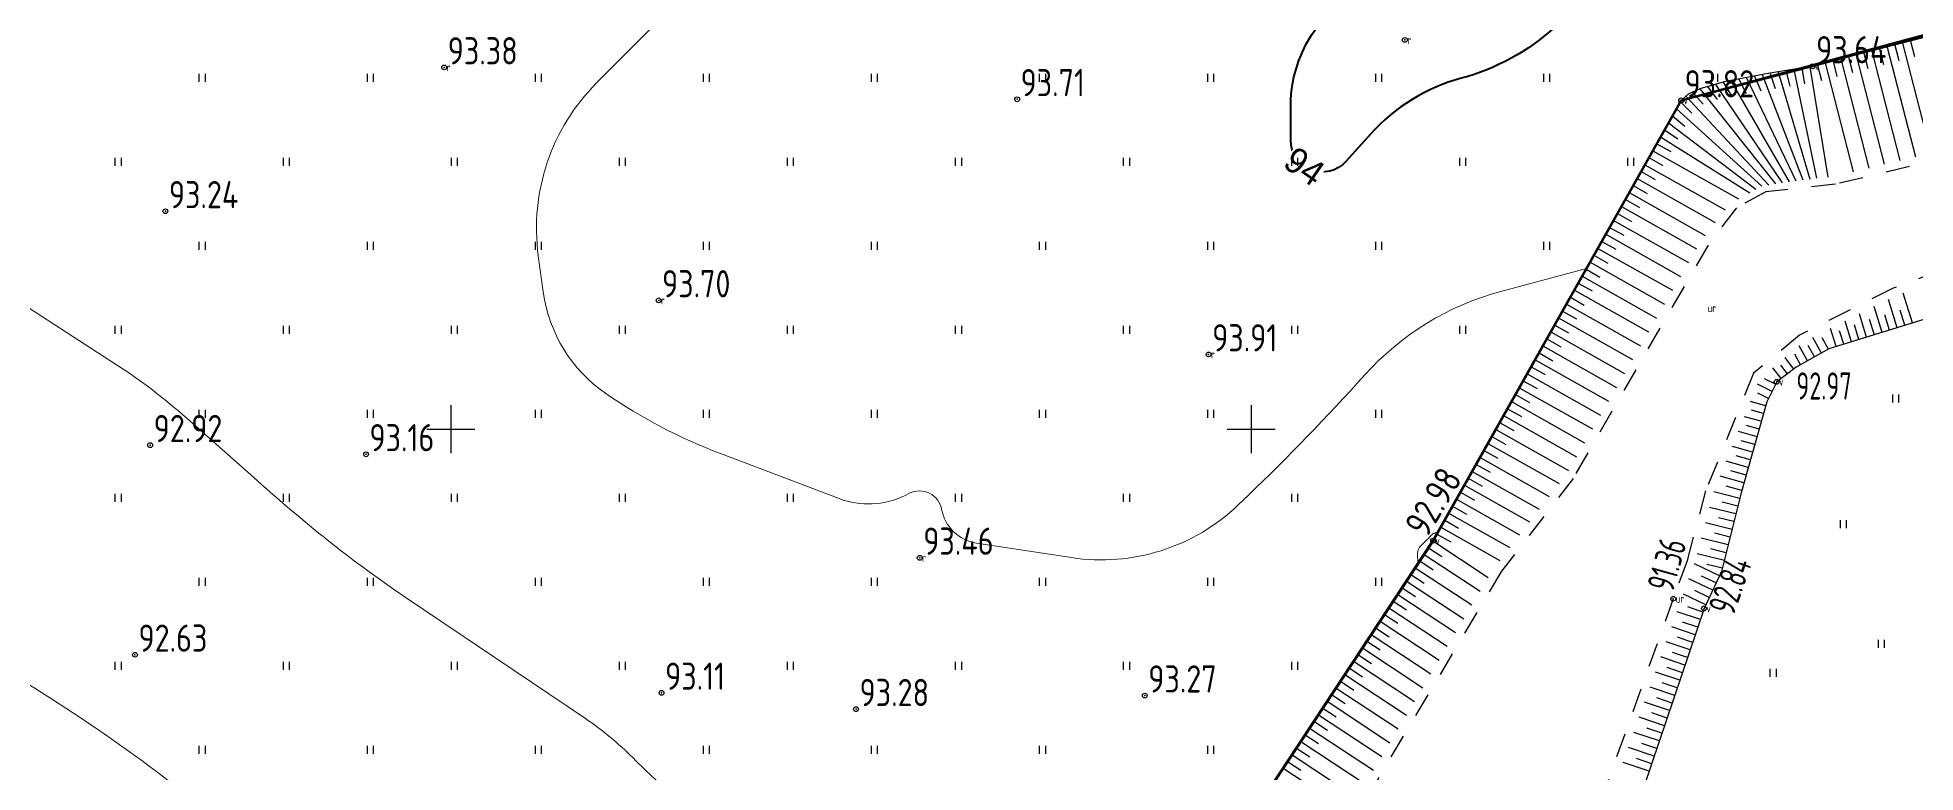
# Model space of a CAD drawing. Header units: metres. Extents: x 2284092 to 2335310, y 454860 to 483236.
# Drawn here: x 2285124.2 to 2285241.5, y 455378.5 to 455424.5 of the extents above; entities that cross this region are included whole.
import ezdxf

# ---------------------------------------------------------------- set-up
doc = ezdxf.new("R2010")
doc.units = ezdxf.units.M
doc.header["$PDMODE"] = 32
doc.header["$PDSIZE"] = 0.3
doc.linetypes.add('ЛИНИЯ_1.5-1.5', pattern=[3, 1.5, -1.5])
for name, color, linetype in [('-_линия', 7, 'Continuous'), ('0 @ 0.5', 7, 'Continuous'), ('Eg.14_Ограждения', 7, 'Continuous'), ('Eg.14_Ограждения1', 7, 'Continuous'), ('P', 94, 'Continuous'), ('Pr', 7, 'Continuous'), ('Pur', 7, 'Continuous'), ('Pv', 7, 'Continuous'), ('T', 7, 'Continuous'), ('КОД', 7, 'Continuous')]:
    doc.layers.add(name, color=color, linetype=linetype)
doc.styles.add('pragmai.shx2', font='pragmai.shx', dxfattribs={"height": 1.6})
doc.styles.get("Standard").update_dxf_attribs({"font": 'eskdu.shx'})

# ---------------------------------------------------------------- blocks, each defined once
blk = doc.blocks.new('Крест сетки')
at = {"color": 72, "linetype": 'Continuous'}
for p, q in [((0, 3), (0, -3)), ((-3, 0), (3, 0))]:
    blk.add_line(p, q, dxfattribs=at)
blk = doc.blocks.new('Штриховка Луговая растительность')
at = {"color": 3, "linetype": 'Continuous'}
for p, q in [((-0.4, 1), (-0.4, 0)), ((0.4, 0), (0.4, 1))]:
    blk.add_line(p, q, dxfattribs=at)

msp = doc.modelspace()

# ---------------------------------------------------------------- linework, layer by layer
at = {"linetype": 'Continuous'}
for p, q in [((2285237.32, 455423.25), (2285237.57, 455422.28)), ((2285237.81, 455423.37), (2285239.56, 455416.55)), ((2285238.29, 455423.5), (2285238.54, 455422.53)), ((2285238.78, 455423.62), (2285240.53, 455416.78)), ((2285239.26, 455423.75), (2285239.51, 455422.78)), ((2285239.75, 455423.87), (2285241.51, 455417.01)), ((2285240.23, 455424), (2285240.48, 455423.03)), ((2285240.71, 455424.12), (2285242.48, 455417.24)), ((2285241.2, 455424.24), (2285241.45, 455423.28)), ((2285231.45, 455422.05), (2285231.85, 455421.13)), ((2285231.94, 455422.15), (2285234.47, 455415.57)), ((2285232.43, 455422.23), (2285232.75, 455421.29)), ((2285232.93, 455422.32), (2285234.9, 455415.62)), ((2285233.42, 455422.4), (2285233.66, 455421.43)), ((2285233.91, 455422.48), (2285235.33, 455415.67)), ((2285234.41, 455422.56), (2285234.57, 455421.58)), ((2285234.9, 455422.64), (2285236.04, 455415.75)), ((2285235.39, 455422.75), (2285235.64, 455421.78)), ((2285235.87, 455422.88), (2285237.62, 455416.08)), ((2285236.36, 455423), (2285236.6, 455422.03)), ((2285236.84, 455423.13), (2285238.59, 455416.31)), ((2285227.59, 455421.06), (2285228.24, 455420.3)), ((2285228.04, 455421.27), (2285232.77, 455415.32)), ((2285228.52, 455421.41), (2285229.12, 455420.6)), ((2285229.01, 455421.54), (2285233.19, 455415.38)), ((2285229.49, 455421.67), (2285230.02, 455420.82)), ((2285229.98, 455421.77), (2285233.61, 455415.45)), ((2285230.47, 455421.86), (2285230.93, 455420.98)), ((2285230.96, 455421.96), (2285234.04, 455415.51)), ((2285226.58, 455420.01), (2285231.92, 455415.18)), ((2285226.82, 455420.44), (2285227.53, 455419.74)), ((2285227.17, 455420.8), (2285232.34, 455415.25)), ((2285225.84, 455418.7), (2285226.66, 455418.13)), ((2285226.09, 455419.14), (2285231.53, 455415)), ((2285226.33, 455419.57), (2285227.1, 455418.93)), ((2285225.1, 455417.39), (2285230.46, 455414.38)), ((2285225.35, 455417.83), (2285226.22, 455417.34)), ((2285225.59, 455418.26), (2285231.16, 455414.77)), ((2285224.61, 455416.52), (2285229.62, 455413.7)), ((2285224.86, 455416.96), (2285225.73, 455416.47)), ((2285223.88, 455415.22), (2285224.75, 455414.72)), ((2285224.12, 455415.65), (2285229, 455412.9)), ((2285224.37, 455416.09), (2285225.24, 455415.6)), ((2285223.14, 455413.91), (2285227.83, 455411.27)), ((2285223.39, 455414.34), (2285224.26, 455413.85)), ((2285223.63, 455414.78), (2285228.38, 455412.1)), ((2285222.4, 455412.6), (2285223.28, 455412.11)), ((2285222.65, 455413.04), (2285227.33, 455410.4)), ((2285222.9, 455413.47), (2285223.77, 455412.98)), ((2285221.91, 455411.73), (2285222.79, 455411.24)), ((2285222.16, 455412.17), (2285226.83, 455409.53)), ((2285221.18, 455410.42), (2285225.83, 455407.8)), ((2285221.42, 455410.86), (2285222.29, 455410.37)), ((2285221.67, 455411.29), (2285226.33, 455408.67)), ((2285220.44, 455409.12), (2285221.31, 455408.63)), ((2285220.69, 455409.55), (2285225.33, 455406.93)), ((2285220.93, 455409.99), (2285221.8, 455409.5)), ((2285219.95, 455408.24), (2285220.82, 455407.75)), ((2285220.2, 455408.68), (2285224.83, 455406.07)), ((2285240.37, 455406.33), (2285239.82, 455408.1)), ((2285241.33, 455406.63), (2285240.75, 455408.5)), ((2285219.21, 455406.94), (2285223.83, 455404.34)), ((2285219.46, 455407.37), (2285220.33, 455406.88)), ((2285219.71, 455407.81), (2285224.33, 455405.2)), ((2285237.51, 455405.45), (2285237.11, 455406.74)), ((2285238.46, 455405.74), (2285238.01, 455407.19)), ((2285238.94, 455405.89), (2285238.64, 455406.84)), ((2285239.42, 455406.04), (2285238.92, 455407.65)), ((2285239.89, 455406.18), (2285239.6, 455407.14)), ((2285240.85, 455406.48), (2285240.55, 455407.43)), ((2285218.48, 455405.63), (2285219.35, 455405.14)), ((2285218.72, 455406.07), (2285223.33, 455403.47)), ((2285218.97, 455406.5), (2285219.84, 455406.01)), ((2285235.64, 455404.75), (2285235.1, 455405.72)), ((2285236.08, 455405), (2285235.69, 455405.69)), ((2285236.55, 455405.15), (2285236.2, 455406.28)), ((2285237.03, 455405.3), (2285236.77, 455406.14)), ((2285237.98, 455405.59), (2285237.7, 455406.52)), ((2285217.99, 455404.76), (2285218.86, 455404.27)), ((2285218.23, 455405.2), (2285222.83, 455402.6)), ((2285233.91, 455403.75), (2285233.37, 455404.47)), ((2285234.33, 455404.02), (2285233.97, 455404.67)), ((2285234.77, 455404.26), (2285234.24, 455405.2)), ((2285235.2, 455404.51), (2285234.8, 455405.22)), ((2285217.25, 455403.45), (2285221.83, 455400.87)), ((2285217.5, 455403.89), (2285218.37, 455403.4)), ((2285217.74, 455404.32), (2285222.33, 455401.74)), ((2285233.11, 455403.15), (2285232.6, 455403.83)), ((2285233.51, 455403.45), (2285233.09, 455404)), ((2285216.52, 455402.15), (2285217.39, 455401.65)), ((2285216.76, 455402.58), (2285221.33, 455400.01)), ((2285217.01, 455403.02), (2285217.88, 455402.53)), ((2285232.55, 455402.35), (2285231.65, 455402.8)), ((2285232.32, 455401.91), (2285231.67, 455402.23)), ((2285232.77, 455402.8), (2285232.08, 455403.14)), ((2285216.02, 455401.27), (2285216.9, 455400.78)), ((2285216.27, 455401.71), (2285220.83, 455399.14)), ((2285232.15, 455401.44), (2285231.2, 455401.71)), ((2285232.01, 455400.96), (2285231.27, 455401.17)), ((2285215.29, 455399.97), (2285219.83, 455397.41)), ((2285215.53, 455400.4), (2285216.41, 455399.91)), ((2285215.78, 455400.84), (2285220.33, 455398.27)), ((2285231.61, 455399.52), (2285230.45, 455399.84)), ((2285231.88, 455400.48), (2285230.82, 455400.77)), ((2285231.74, 455400), (2285230.95, 455400.22)), ((2285214.55, 455398.66), (2285215.42, 455398.17)), ((2285214.8, 455399.1), (2285219.25, 455396.59)), ((2285215.04, 455399.53), (2285215.91, 455399.04)), ((2285231.33, 455398.55), (2285230.07, 455398.91)), ((2285231.47, 455399.04), (2285230.62, 455399.27)), ((2285213.82, 455397.35), (2285218.01, 455394.99)), ((2285214.06, 455397.79), (2285214.93, 455397.3)), ((2285214.31, 455398.22), (2285218.63, 455395.79)), ((2285231.06, 455397.59), (2285229.69, 455397.98)), ((2285230.93, 455397.11), (2285229.97, 455397.38)), ((2285231.2, 455398.07), (2285230.3, 455398.33)), ((2285213.33, 455396.48), (2285217.4, 455394.19)), ((2285213.57, 455396.92), (2285214.44, 455396.43)), ((2285230.79, 455396.63), (2285229.31, 455397.05)), ((2285230.66, 455396.15), (2285229.69, 455396.42)), ((2285212.59, 455395.18), (2285213.46, 455394.68)), ((2285212.83, 455395.61), (2285216.78, 455393.39)), ((2285213.08, 455396.05), (2285213.95, 455395.56)), ((2285230.29, 455394.69), (2285228.64, 455395.1)), ((2285230.53, 455395.66), (2285228.91, 455396.07)), ((2285230.41, 455395.18), (2285229.44, 455395.42)), ((2285211.85, 455393.87), (2285215.54, 455391.79)), ((2285212.1, 455394.3), (2285212.97, 455393.81)), ((2285212.34, 455394.74), (2285216.16, 455392.59)), ((2285230.05, 455393.72), (2285228.39, 455394.14)), ((2285230.17, 455394.21), (2285229.2, 455394.45)), ((2285211.36, 455393), (2285214.82, 455390.72)), ((2285211.61, 455393.43), (2285212.48, 455392.94)), ((2285229.81, 455392.75), (2285228.13, 455393.17)), ((2285229.93, 455393.24), (2285228.96, 455393.48)), ((2285210.54, 455391.75), (2285211.37, 455391.2)), ((2285210.81, 455392.16), (2285214.31, 455389.86)), ((2285211.09, 455392.58), (2285211.92, 455392.03)), ((2285229.27, 455390.83), (2285227.7, 455391.57)), ((2285229.57, 455391.78), (2285227.87, 455392.2)), ((2285229.45, 455391.3), (2285228.47, 455391.54)), ((2285229.69, 455392.27), (2285228.72, 455392.51)), ((2285209.71, 455390.49), (2285213.29, 455388.14)), ((2285209.99, 455390.91), (2285210.82, 455390.36)), ((2285210.26, 455391.33), (2285213.8, 455389)), ((2285228.84, 455389.93), (2285227.36, 455390.63)), ((2285229.06, 455390.38), (2285228.15, 455390.81)), ((2285208.88, 455389.24), (2285209.72, 455388.69)), ((2285209.16, 455389.66), (2285212.78, 455387.28)), ((2285209.44, 455390.08), (2285210.27, 455389.53)), ((2285228.42, 455389.02), (2285227.02, 455389.68)), ((2285228.63, 455389.47), (2285227.73, 455389.9)), ((2285208.06, 455387.99), (2285211.75, 455385.55)), ((2285208.33, 455388.41), (2285209.17, 455387.86)), ((2285208.61, 455388.82), (2285212.26, 455386.42)), ((2285228.07, 455388.09), (2285226.62, 455388.57)), ((2285228.23, 455388.56), (2285227.28, 455388.88)), ((2285207.51, 455387.15), (2285211.24, 455384.69)), ((2285207.78, 455387.57), (2285208.62, 455387.02)), ((2285227.75, 455387.14), (2285226.28, 455387.63)), ((2285227.59, 455386.66), (2285226.64, 455386.98)), ((2285227.91, 455387.61), (2285226.96, 455387.93)), ((2285206.68, 455385.9), (2285207.52, 455385.35)), ((2285206.96, 455386.32), (2285210.73, 455383.83)), ((2285207.23, 455386.74), (2285208.07, 455386.19)), ((2285227.11, 455385.24), (2285225.61, 455385.75)), ((2285227.43, 455386.19), (2285225.94, 455386.69)), ((2285227.27, 455385.72), (2285226.32, 455386.04)), ((2285205.86, 455384.65), (2285209.71, 455382.11)), ((2285206.13, 455385.07), (2285206.97, 455384.52)), ((2285206.41, 455385.48), (2285210.22, 455382.97)), ((2285226.79, 455384.3), (2285225.27, 455384.81)), ((2285226.95, 455384.77), (2285226, 455385.09)), ((2285205.03, 455383.4), (2285205.87, 455382.85)), ((2285205.31, 455383.81), (2285209.19, 455381.25)), ((2285205.58, 455384.23), (2285206.42, 455383.68)), ((2285226.47, 455383.35), (2285224.93, 455383.87)), ((2285226.63, 455383.82), (2285225.68, 455384.14)), ((2285204.21, 455382.14), (2285208.17, 455379.53)), ((2285204.48, 455382.56), (2285205.32, 455382.01)), ((2285204.76, 455382.98), (2285208.68, 455380.39)), ((2285226.15, 455382.4), (2285224.59, 455382.93)), ((2285225.99, 455381.93), (2285225.04, 455382.25)), ((2285226.31, 455382.87), (2285225.36, 455383.19)), ((2285203.66, 455381.31), (2285207.66, 455378.67)), ((2285203.93, 455381.73), (2285204.77, 455381.18)), ((2285225.51, 455380.51), (2285223.92, 455381.04)), ((2285225.83, 455381.45), (2285224.25, 455381.98)), ((2285225.67, 455380.98), (2285224.72, 455381.3)), ((2285202.83, 455380.06), (2285203.67, 455379.51)), ((2285203.11, 455380.47), (2285207.15, 455377.81)), ((2285203.38, 455380.89), (2285204.22, 455380.34)), ((2285225.19, 455379.56), (2285223.58, 455380.1)), ((2285225.35, 455380.03), (2285224.41, 455380.35)), ((2285202.01, 455378.8), (2285206.12, 455376.09)), ((2285202.28, 455379.22), (2285203.12, 455378.67)), ((2285202.56, 455379.64), (2285206.63, 455376.95)), ((2285224.87, 455378.61), (2285223.24, 455379.16)), ((2285225.03, 455379.08), (2285224.09, 455379.4))]:
    msp.add_line(p, q, dxfattribs=at)
for points in [[(2285249.07, 455426.26), (2285235.08, 455422.67), (2285232.18, 455422.19), (2285229.55, 455421.69), (2285228.04, 455421.27), (2285227.3, 455420.92), (2285226.87, 455420.54), (2285226.38, 455419.66), (2285218.17, 455405.09), (2285211.37, 455393.02), (2285201.54, 455378.1)], [(2285245.74, 455407.99), (2285236.1, 455405.01), (2285234.06, 455403.87), (2285232.84, 455402.95), (2285232.22, 455401.7), (2285230.62, 455396.01), (2285229.39, 455391.09), (2285228.3, 455388.78), (2285222.65, 455372.02)]]:
    msp.add_lwpolyline(points, dxfattribs=at)
at = {"color": 5, "linetype": 'ЛИНИЯ_1.5-1.5'}
for points in [[(2285244.05, 455417.1), (2285236.51, 455415.3), (2285232.17, 455414.83), (2285230.33, 455413.82), (2285228.55, 455411.5), (2285220.12, 455396.91), (2285215.64, 455391.11), (2285194.07, 455354.84), (2285179.06, 455336.63), (2285172.46, 455332.57), (2285165.77, 455329.45), (2285159.98, 455324.92), (2285156.43, 455321.44), (2285149.23, 455312.41), (2285145.24, 455308.11), (2285137.29, 455301.24), (2285129.44, 455294.79), (2285124.82, 455290.99), (2285122.35, 455287.06)], [(2285248.72, 455412.03), (2285240.12, 455408.8), (2285234.27, 455405.87), (2285231.39, 455403.49), (2285228.4, 455396.13), (2285227.24, 455391.77), (2285226.38, 455389.39), (2285221.73, 455376.42)]]:
    msp.add_lwpolyline(points, dxfattribs=at)
at = {"layer": 'Eg.14_Ограждения', "color": 42, "linetype": 'Continuous', "lineweight": 15, "ltscale": 0.5, "flags": 128}
for points, elevation in [([(2285121.01, 455530.83, 0), (2285131.18, 455533.9)], 93), ([(2285185.69, 455355.3), (2285183.34, 455357.59, 0), (2285178.64, 455362.17), (2285177.65, 455363.13, -0.019154), (2285171.24, 455369.88), (2285169.83, 455371.48, 0.036799), (2285165.23, 455375.98), (2285164.25, 455376.81, -0.020892), (2285161.39, 455379.44), (2285161.39, 455379.44, 0.047979), (2285158.41, 455381.9), (2285147.16, 455389.49, -0.018565), (2285142.56, 455392.85), (2285142.56, 455392.85, -0.014745), (2285138.2, 455396.51), (2285137.69, 455396.96, 0), (2285133.53, 455400.65), (2285133.53, 455400.65, 0.037785), (2285129.12, 455404.02), (2285122.06, 455408.6, 0.020632)], 93), ([(2285118.47, 455386.86, -0.032059), (2285126.44, 455382.24), (2285126.44, 455382.24, -0.018607), (2285133.91, 455376.84), (2285144.85, 455368.28, 0.002817), (2285145.03, 455368.14), (2285145.12, 455368.07), (2285145.12, 455368.07), (2285145.14, 455368.05, 0.035744), (2285145.18, 455368.02), (2285155.11, 455360.59, -0.052255), (2285161.37, 455354.79), (2285161.37, 455354.79, 0), (2285167.02, 455348.34), (2285173.72, 455340.69, 0.045467), (2285174.06, 455340.37), (2285174.24, 455340.22)], 92.5), ([(2285181.37, 455628.72, 0), (2285184.82, 455627.52)], 89.5), ([(2285195.22, 455585.45, 0), (2285195.12, 455589.56)], 96.5), ([(2285199, 455603.61, -0.000001), (2285200.8, 455606.98)], 96.5), ([(2285092.64, 455402.23, -0.000001), (2285093.13, 455401.88)], 92.5), ([(2285220.96, 455410.04), (2285215.61, 455408.6, 0.144799), (2285207.08, 455403.36), (2285207.08, 455403.36, -0.018479), (2285199.83, 455395.86), (2285199.2, 455395.26, -0.233313), (2285188.78, 455391.96), (2285182.84, 455392.87, -0.318895), (2285180.67, 455394.98), (2285180.67, 455394.98, 0.494754), (2285178.66, 455395.99), (2285178.34, 455395.83, -0.206141), (2285174.27, 455395.65), (2285166.86, 455398.46, -0.059984), (2285159.69, 455402.22), (2285159.69, 455402.22, -0.21181), (2285155.78, 455408.57), (2285155.47, 455410.83, -0.233372), (2285159.11, 455421.63), (2285166.18, 455428.73, -0.013121)], 93.5), ([(2285211.67, 455393.55), (2285211.51, 455393.5, 0.144794), (2285211.24, 455393.34), (2285211.24, 455393.34, -0.018476), (2285211.02, 455393.11), (2285210.66, 455392.76, 0.236081), (2285210.4, 455392.04), (2285210.45, 455391.62)], 93)]:
    msp.add_lwpolyline(points, format="xyb", dxfattribs=dict(at, elevation=elevation))
at = {"layer": 'Eg.14_Ограждения', "color": 42, "linetype": 'Continuous', "lineweight": 40, "ltscale": 0.5, "flags": 128}
for points, elevation in [([(2285163.64, 455333.69), (2285153.9, 455341.4, 0.093628), (2285152.55, 455342.11), (2285152.55, 455342.11, -0.061779), (2285151.14, 455342.74), (2285149.03, 455344.01, 0), (2285143.48, 455347.36), (2285139.91, 455349.52, -0.028203), (2285138.38, 455350.56), (2285138.38, 455350.56, 0.020955), (2285136.87, 455351.62), (2285131.36, 455355.18, -0.048115), (2285119.65, 455364.41)], 92), ([(2285173.89, 455628.54, 0), (2285177.8, 455627.17)], 90), ([(2284765.29, 455326.01, -0.000001), (2284763.78, 455328.74)], 86), ([(2285219, 455425.14, -0.119919), (2285213.13, 455421.92), (2285213.13, 455421.92, 0.144799), (2285207.49, 455418.45), (2285205.93, 455416.72, -0.688435), (2285202.48, 455418.05), (2285202.48, 455420.2, -0.178061), (2285204.45, 455425.53)], 94)]:
    msp.add_lwpolyline(points, format="xyb", dxfattribs=dict(at, elevation=elevation))
at = {"layer": 'P'}
for p in [(2285209.61, 455424.32, 94.12), (2285149.59, 455422.6, 93.38), (2285235.08, 455422.67, 93.64), (2285226.87, 455420.54, 93.82), (2285162.99, 455408.04, 93.69), (2285197.35, 455404.66, 93.91), (2285211.38, 455393.02, 92.98), (2285179.3, 455391.95, 93.46)]:
    msp.add_point(p, dxfattribs=at)
at = {"layer": 'Pr'}
for p in [(2285185.39, 455420.61, 93.71), (2285132.17, 455413.61, 93.24), (2285131.22, 455398.99, 92.92), (2285144.71, 455398.42, 93.16), (2285130.27, 455385.89, 92.63), (2285163.17, 455383.51, 93.11), (2285193.36, 455383.34, 93.27), (2285175.32, 455382.49, 93.28)]:
    msp.add_point(p, dxfattribs=at)
at = {"layer": 'Pur'}
msp.add_point((2285226.38, 455389.39, 91.36), dxfattribs=at)
at = {"layer": 'Pv'}
for p in [(2285232.84, 455402.95, 92.97), (2285228.3, 455388.78, 92.83)]:
    msp.add_point(p, dxfattribs=at)

# ---------------------------------------------------------------- block references
at = {"layer": '0 @ 0.5', "linetype": 'Continuous', "xscale": 0.5, "yscale": 0.5, "zscale": 0.5}
for p in [(2285134.47, 455421.69), (2285144.97, 455421.69), (2285155.47, 455421.69), (2285165.97, 455421.69), (2285176.47, 455421.69), (2285186.97, 455421.69), (2285197.47, 455421.69), (2285207.97, 455421.69), (2285218.47, 455421.69), (2285228.97, 455421.69), (2285129.22, 455416.44), (2285139.72, 455416.44), (2285150.22, 455416.44), (2285160.72, 455416.44), (2285171.22, 455416.44), (2285181.72, 455416.44), (2285192.22, 455416.44), (2285213.22, 455416.44), (2285223.72, 455416.44), (2285134.47, 455411.19), (2285144.97, 455411.19), (2285155.47, 455411.19), (2285165.97, 455411.19), (2285176.47, 455411.19), (2285186.97, 455411.19), (2285197.47, 455411.19), (2285207.97, 455411.19), (2285218.47, 455411.19), (2285129.22, 455405.94), (2285139.72, 455405.94), (2285150.22, 455405.94), (2285160.72, 455405.94), (2285171.22, 455405.94), (2285181.72, 455405.94), (2285192.22, 455405.94), (2285202.72, 455405.94), (2285213.22, 455405.94), (2285134.47, 455400.69), (2285144.97, 455400.69), (2285155.47, 455400.69), (2285165.97, 455400.69), (2285176.47, 455400.69), (2285186.97, 455400.69), (2285197.47, 455400.69), (2285207.97, 455400.69), (2285129.22, 455395.44), (2285139.72, 455395.44), (2285150.22, 455395.44), (2285160.72, 455395.44), (2285171.22, 455395.44), (2285181.72, 455395.44), (2285192.22, 455395.44), (2285202.72, 455395.44), (2285134.47, 455390.19), (2285144.97, 455390.19), (2285155.47, 455390.19), (2285165.97, 455390.19), (2285176.47, 455390.19), (2285186.97, 455390.19), (2285197.47, 455390.19), (2285207.97, 455390.19), (2285129.22, 455384.94), (2285139.72, 455384.94), (2285150.22, 455384.94), (2285160.72, 455384.94), (2285171.22, 455384.94), (2285181.72, 455384.94), (2285192.22, 455384.94), (2285202.72, 455384.94), (2285134.47, 455379.69), (2285144.97, 455379.69), (2285155.47, 455379.69), (2285165.97, 455379.69), (2285176.47, 455379.69), (2285186.97, 455379.69), (2285197.47, 455379.69)]:
    msp.add_blockref('Штриховка Луговая растительность', p, dxfattribs=at)
at = {"layer": '0 @ 0.5', "linetype": 'ЛИНИЯ_1.5-1.5', "xscale": 0.5, "yscale": 0.5, "zscale": 0.5}
for name, p in [('Штриховка Луговая растительность', (2285240.28, 455401.65)), ('Крест сетки', (2285150, 455400)), ('Крест сетки', (2285200, 455400)), ('Штриховка Луговая растительность', (2285237, 455393.81)), ('Штриховка Луговая растительность', (2285239.37, 455386.32)), ('Штриховка Луговая растительность', (2285232.62, 455384.5))]:
    msp.add_blockref(name, p, dxfattribs=at)

# ---------------------------------------------------------------- texts
at = {"layer": 'T'}
for s, p in [('93.38', (2285149.81, 455422.79, 93.38)), ('93.64', (2285235.3, 455422.86, 93.64)), ('93.71', (2285185.6, 455420.8, 93.71)), ('93.82', (2285227.09, 455420.73, 93.82)), ('93.24', (2285132.39, 455413.8, 93.24)), ('93.70', (2285163.2, 455408.23, 93.69)), ('93.91', (2285197.57, 455404.85, 93.91)), ('92.92', (2285131.44, 455399.18, 92.92)), ('93.16', (2285144.92, 455398.61, 93.16)), ('93.46', (2285179.52, 455392.14, 93.46)), ('92.63', (2285130.49, 455386.08, 92.63)), ('93.11', (2285163.39, 455383.7, 93.11)), ('93.27', (2285193.58, 455383.53, 93.27)), ('93.28', (2285175.54, 455382.68, 93.28))]:
    msp.add_text(s, height=1.7, dxfattribs=at).set_placement(p)
at = {"layer": 'T', "width": 0.8}
msp.add_text('92.97', height=1.7, dxfattribs=at).set_placement((2285234.07, 455401.84, 92.97))
at = {"layer": 'T'}
msp.add_text('92.98', height=1.7, rotation=58.7381, dxfattribs=at).set_placement((2285210.97, 455393.13, 92.98))
at = {"layer": 'T', "width": 0.8}
for s, rotation, p in [('91.36', 74.4529, (2285226.36, 455389.74, 91.36)), ('92.84', 70.5559, (2285230.14, 455388.28, 92.83))]:
    msp.add_text(s, height=1.7, rotation=rotation, dxfattribs=at).set_placement(p)
at = {"layer": 'КОД'}
for s, p in [('r', (2285209.76, 455424.06, 94.12)), ('r', (2285209.76, 455424.06, 94.12)), ('r', (2285149.74, 455422.35, 93.38)), ('r', (2285149.74, 455422.35, 93.38)), ('v', (2285235.23, 455422.42, 93.64)), ('v', (2285235.23, 455422.42, 93.64)), ('v', (2285227.02, 455420.29, 93.82)), ('v', (2285227.02, 455420.29, 93.82)), ('r', (2285163.14, 455407.79, 93.7)), ('r', (2285163.14, 455407.79, 93.7)), ('ur', (2285228.52, 455407.31, 91.27)), ('r', (2285197.5, 455404.41, 93.91)), ('r', (2285197.5, 455404.41, 93.91)), ('v', (2285232.99, 455402.7, 92.97)), ('v', (2285211.52, 455392.77, 92.98)), ('v', (2285211.52, 455392.77, 92.98)), ('r', (2285179.45, 455391.7, 93.46)), ('r', (2285179.45, 455391.7, 93.46)), ('ur', (2285226.53, 455389.14, 91.36)), ('v', (2285228.45, 455388.53, 92.83))]:
    msp.add_text(s, height=0.5, dxfattribs=at).set_placement(p)

# ---------------------------------------------------------------- next in the draw order: texts
at = {"layer": 'Eg.14_Ограждения1', "color": 42, "insert": (2285203.33, 455416.41), "char_height": 1.6, "attachment_point": 5, "rotation": 325.4241, "style": 'pragmai.shx2', "bg_fill": 3, "box_fill_scale": 1, "bg_fill_color": 1, "bg_fill_transparency": 0}
msp.add_mtext('94', dxfattribs=at)

# ---------------------------------------------------------------- next in the draw order: linework, layer by layer
at = {"layer": '-_линия', "color": 1, "lineweight": 100}
msp.add_lwpolyline([(2285496.79, 455564.06), (2285271.53, 455467.58), (2285264.69, 455456.19), (2285255.62, 455428.28), (2285235.08, 455422.67), (2285226.87, 455420.54), (2285211.37, 455393.02), (2285192.75, 455364.76), (2285174.58, 455340.43), (2285155.32, 455328.55), (2285142.87, 455312.81), (2285125.09, 455297.54), (2285117.19, 455291.73), (2285115.97, 455282.88), (2285088.27, 455270.21), (2285071.28, 455267.2), (2285046.92, 455267.98)], dxfattribs=at)
msp.add_lwpolyline([(2285105.13, 455277.24), (2285117.4, 455259.73), (2285144.62, 455235.58), (2285171.81, 455219.58), (2285240.61, 455189.33), (2285360, 455273.88), (2285357.65, 455293.4), (2285424.76, 455347.94), (2285357.37, 455373.11), (2285280.03, 455419.53), (2285266.62, 455433.92), (2285255.62, 455428.3), (2285226.87, 455420.54), (2285211.36, 455393), (2285192.75, 455364.76), (2285174.58, 455340.43), (2285155.32, 455328.55), (2285142.87, 455312.81), (2285125.4, 455297.81), (2285117.19, 455291.73), (2285115.97, 455282.88)], close=True, dxfattribs=at)
at = {"layer": 'Eg.14_Ограждения', "color": 42, "linetype": 'Continuous', "lineweight": 15, "ltscale": 0.5, "flags": 128}
for points, elevation in [([(2285191.11, 455319.42, 0), (2285188.85, 455311.04)], 91), ([(2285186.8, 455317.74, 0), (2285185.05, 455311.23)], 91.5), ([(2285395.85, 455330.97, 0), (2285394.79, 455333.82)], 98.5), ([(2285194.23, 455316.7, 0), (2285193.84, 455315.25)], 90.5), ([(2285304.32, 455260.89, -0.000001), (2285297.79, 455262.96)], 94.5), ([(2285232.87, 455284.09), (2285235.5, 455292.52, 0.09345), (2285235.63, 455293.58), (2285235.63, 455293.58, 0), (2285235.55, 455294.66), (2285235.52, 455295.16, -0.090105), (2285235.74, 455297.18), (2285236.4, 455299.4, 0.056405), (2285237.57, 455305.95), (2285237.69, 455307.76, -0.03345), (2285238.97, 455317.5), (2285238.97, 455317.5, 0.022144), (2285240.48, 455327.21), (2285240.98, 455331.81, -0.034723), (2285241.98, 455337.34)], 92.5)]:
    msp.add_lwpolyline(points, format="xyb", dxfattribs=dict(at, elevation=elevation))
at = {"layer": 'Eg.14_Ограждения', "color": 42, "linetype": 'Continuous', "lineweight": 40, "ltscale": 0.5, "elevation": 92, "flags": 128}
msp.add_lwpolyline([(2285199, 455343.59), (2285204.63, 455341.27, 0.217977), (2285212.29, 455341.57), (2285212.29, 455341.57, -0.51366), (2285216.65, 455339.3), (2285217.45, 455333.67, 0.167994), (2285220.02, 455328.66), (2285220.02, 455328.66, -0.109924), (2285223.24, 455323.83), (2285229.99, 455306.37, -0.043493), (2285230.15, 455305.84), (2285230.15, 455305.84, -0.048358), (2285230.2, 455305.3), (2285230.2, 455303.71, 0.016976), (2285230.34, 455299.99), (2285230.39, 455299.2, 0), (2285230.76, 455293.92), (2285230.79, 455293.46, -0.09345), (2285230.08, 455287.4)], format="xyb", dxfattribs=at)

# ---------------------------------------------------------------- next in the draw order: block references
at = {"layer": '0 @ 0.5', "linetype": 'Continuous', "xscale": 0.5, "yscale": 0.5, "zscale": 0.5}
msp.add_blockref('Штриховка Луговая растительность', (2285202.72, 455416.44), dxfattribs=at)

doc.saveas('drawing.dxf')
